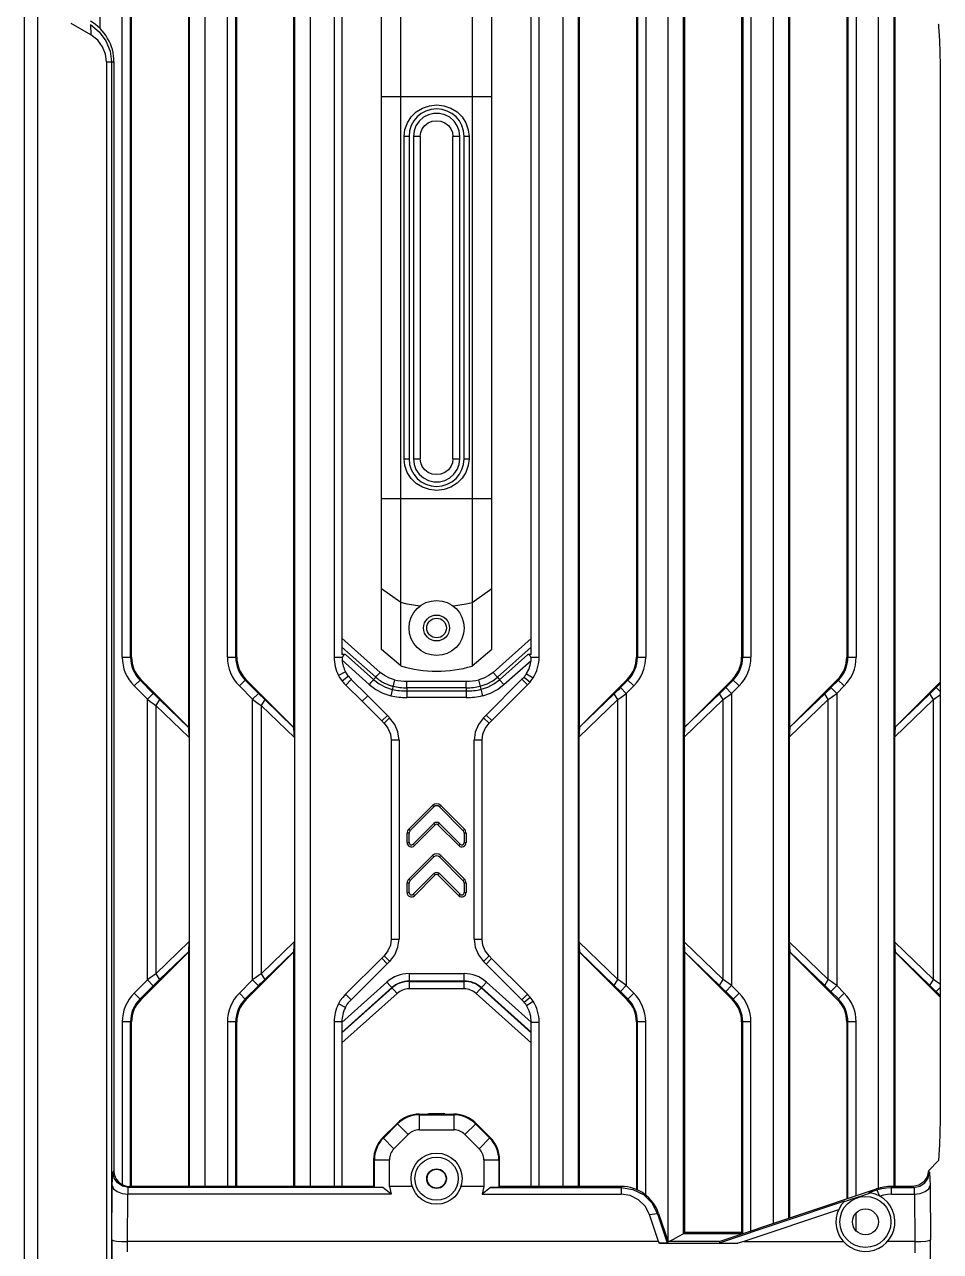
# Model space of a CAD drawing. Header units: millimetres. Extents: x -3132 to 28633, y 682 to 5849.
# Drawn here: x 7383.7 to 7500.1, y 2209.3 to 2365.3 of the extents above; entities that cross this region are included whole.
import ezdxf

# ---------------------------------------------------------------- set-up
doc = ezdxf.new("R2010")
doc.units = ezdxf.units.MM

msp = doc.modelspace()

# ---------------------------------------------------------------- linework, layer by layer
at = {"linetype": 'Continuous'}
for p, q in [((7383.661, 1715.92), (7383.661, 2695.146)), ((7385.328, 2694.142), (7385.328, 1716.924)), ((7393.257, 2364.746), (7393.257, 2450.619)), ((7406.627, 2217.533), (7406.627, 2450.619)), ((7419.997, 2217.533), (7419.997, 2450.619)), ((7404.63, 2217.533), (7404.63, 2449.714)), ((7418, 2217.533), (7418, 2449.714)), ((7452.059, 2428.996), (7452.059, 2217.533)), ((7454.052, 2217.533), (7454.052, 2427.004)), ((7465.429, 2415.626), (7465.429, 2210.533)), ((7467.422, 2211.513), (7467.422, 2413.634)), ((7478.799, 2402.256), (7478.799, 2212.825)), ((7480.792, 2213.492), (7480.792, 2400.264)), ((7492.169, 2388.886), (7492.169, 2217.285)), ((7494.162, 2217.533), (7494.162, 2386.894)), ((7404.488, 2385.119), (7404.488, 2275.947)), ((7417.858, 2385.119), (7417.858, 2275.947)), ((7454.197, 2275.941), (7454.197, 2385.13)), ((7467.567, 2275.941), (7467.567, 2385.13)), ((7480.937, 2275.941), (7480.937, 2385.13)), ((7494.307, 2275.941), (7494.307, 2385.13)), ((7431.492, 2283.707), (7431.492, 2377.359)), ((7440.559, 2377.371), (7440.559, 2283.695)), ((7396.074, 2284.83), (7396.074, 2376.236)), ((7397.128, 2284.83), (7397.128, 2376.236)), ((7397.262, 2284.83), (7397.262, 2376.236)), ((7409.444, 2284.83), (7409.444, 2376.236)), ((7410.498, 2284.83), (7410.498, 2376.236)), ((7410.632, 2284.83), (7410.632, 2376.236)), ((7422.998, 2376.236), (7422.998, 2284.83)), ((7424, 2376.157), (7424, 2285.176)), ((7448.058, 2285.155), (7448.058, 2376.18)), ((7449.058, 2284.83), (7449.058, 2376.226)), ((7461.424, 2376.236), (7461.424, 2284.83)), ((7461.558, 2376.236), (7461.558, 2284.83)), ((7462.612, 2376.236), (7462.612, 2284.83)), ((7474.794, 2376.236), (7474.794, 2284.83)), ((7474.928, 2376.236), (7474.928, 2284.83)), ((7475.982, 2376.236), (7475.982, 2284.83)), ((7488.164, 2376.236), (7488.164, 2284.83)), ((7488.298, 2376.236), (7488.298, 2284.83)), ((7489.352, 2376.236), (7489.352, 2284.83)), ((7429.028, 2285.798), (7429.028, 2375.267)), ((7443.028, 2285.788), (7443.028, 2375.278)), ((7392.08, 2363.957), (7389.58, 2365.4)), ((7392.041, 2365.25), (7392.08, 2363.957)), ((7394.08, 2360.493), (7394.08, 2050.573)), ((7394.08, 2360.493), (7395.028, 2360.493)), ((7394.697, 2360.493), (7394.697, 2050.573)), ((7395.028, 2360.493), (7395.028, 2219.523)), ((7500.064, 2227.807), (7500.064, 2358.265)), ((7443.028, 2356.059), (7429.028, 2356.059)), ((7431.906, 2310.033), (7431.906, 2351.033)), ((7432.528, 2351.033), (7431.906, 2351.033)), ((7432.528, 2351.033), (7432.528, 2310.033)), ((7433.078, 2351.033), (7433.078, 2310.033)), ((7433.943, 2351.033), (7433.078, 2351.033)), ((7433.943, 2351.033), (7433.943, 2310.033)), ((7438.111, 2310.033), (7438.111, 2351.033)), ((7438.978, 2351.033), (7438.111, 2351.033)), ((7438.978, 2310.033), (7438.978, 2351.033)), ((7439.528, 2310.033), (7439.528, 2351.033)), ((7440.149, 2351.033), (7439.528, 2351.033)), ((7440.149, 2351.033), (7440.149, 2310.033)), ((7431.906, 2310.033), (7432.528, 2310.033)), ((7433.078, 2310.033), (7433.943, 2310.033)), ((7438.111, 2310.033), (7438.978, 2310.033)), ((7439.528, 2310.033), (7440.149, 2310.033)), ((7429.028, 2305.007), (7443.028, 2305.007)), ((7431.492, 2291.758), (7429.028, 2293.534)), ((7443.028, 2293.525), (7440.559, 2291.748)), ((7428.842, 2282.894), (7424, 2287.238)), ((7448.058, 2287.214), (7443.221, 2282.888)), ((7424.443, 2285.176), (7424.001, 2285.175)), ((7428.292, 2282.269), (7424.002, 2286.118)), ((7424.443, 2285.176), (7428.019, 2281.968)), ((7431.492, 2283.707), (7429.028, 2285.798)), ((7443.028, 2285.788), (7440.559, 2283.695)), ((7448.058, 2286.098), (7443.771, 2282.263)), ((7444.044, 2281.962), (7447.613, 2285.155)), ((7448.058, 2285.155), (7447.613, 2285.155)), ((7396.074, 2284.83), (7397.262, 2284.83)), ((7409.444, 2284.83), (7410.632, 2284.83)), ((7422.998, 2284.83), (7424.047, 2284.83)), ((7424.017, 2284.441), (7427.468, 2281.344)), ((7444.593, 2281.337), (7448.035, 2284.416)), ((7448.001, 2284.83), (7449.058, 2284.83)), ((7461.424, 2284.83), (7462.612, 2284.83)), ((7474.794, 2284.83), (7475.982, 2284.83)), ((7488.164, 2284.83), (7489.352, 2284.83)), ((7398.434, 2282.001), (7397.594, 2281.161)), ((7404.488, 2275.947), (7398.434, 2282.001)), ((7411.804, 2282.001), (7410.964, 2281.161)), ((7417.858, 2275.947), (7411.804, 2282.001)), ((7424.459, 2282.965), (7423.572, 2282.504)), ((7424.826, 2282.396), (7424.04, 2281.777)), ((7425.176, 2282.008), (7424.486, 2281.283)), ((7427.278, 2279.923), (7425.176, 2282.008)), ((7428.292, 2282.269), (7428.019, 2281.968)), ((7428.292, 2282.269), (7428.438, 2282.437)), ((7428.438, 2282.437), (7428.842, 2282.894)), ((7430.691, 2281.939), (7430.199, 2279.928)), ((7441.884, 2279.931), (7441.388, 2281.941)), ((7446.882, 2282.027), (7442.326, 2277.471)), ((7443.622, 2282.429), (7443.222, 2282.888)), ((7443.771, 2282.263), (7443.622, 2282.429)), ((7443.771, 2282.263), (7444.044, 2281.962)), ((7444.593, 2281.337), (7444.044, 2281.962)), ((7446.882, 2282.027), (7447.583, 2281.314)), ((7447.137, 2282.303), (7447.902, 2281.659)), ((7447.459, 2282.728), (7448.31, 2282.203)), ((7460.252, 2282.001), (7454.197, 2275.941)), ((7461.092, 2281.161), (7460.252, 2282.001)), ((7473.622, 2282.001), (7467.567, 2275.941)), ((7474.462, 2281.161), (7473.622, 2282.001)), ((7486.992, 2282.001), (7480.937, 2275.941)), ((7487.832, 2281.161), (7486.992, 2282.001)), ((7397.594, 2281.161), (7399.282, 2279.474)), ((7400.027, 2280.219), (7398.339, 2281.906)), ((7410.964, 2281.161), (7412.652, 2279.474)), ((7413.397, 2280.219), (7411.709, 2281.906)), ((7424.486, 2281.283), (7426.572, 2279.215)), ((7430.42, 2281.149), (7430.494, 2281.13)), ((7432.246, 2281.764), (7439.811, 2281.764)), ((7432.254, 2280.932), (7432.252, 2280.526)), ((7432.252, 2280.526), (7439.804, 2280.526)), ((7439.802, 2280.932), (7432.254, 2280.932)), ((7439.802, 2280.932), (7439.804, 2280.526)), ((7443.034, 2276.763), (7447.583, 2281.314)), ((7460.347, 2281.906), (7459.397, 2280.956)), ((7459.397, 2280.956), (7460.142, 2280.211)), ((7460.142, 2280.211), (7461.092, 2281.161)), ((7473.717, 2281.906), (7472.767, 2280.956)), ((7472.767, 2280.956), (7473.512, 2280.211)), ((7473.512, 2280.211), (7474.462, 2281.161)), ((7487.087, 2281.906), (7486.137, 2280.956)), ((7486.137, 2280.956), (7486.882, 2280.211)), ((7486.882, 2280.211), (7487.832, 2281.161)), ((7500.064, 2281.703), (7494.307, 2275.941)), ((7500.064, 2281.513), (7499.507, 2280.956)), ((7499.507, 2280.956), (7500.064, 2280.399)), ((7399.282, 2279.474), (7400.027, 2280.219)), ((7399.282, 2243.805), (7399.282, 2279.474)), ((7400.813, 2279.446), (7400.351, 2278.7)), ((7404.523, 2275.863), (7400.813, 2279.446)), ((7412.652, 2279.474), (7413.397, 2280.219)), ((7412.652, 2243.805), (7412.652, 2279.474)), ((7414.183, 2279.446), (7413.721, 2278.7)), ((7417.893, 2275.863), (7414.183, 2279.446)), ((7427.278, 2279.923), (7426.572, 2279.215)), ((7426.572, 2279.215), (7429.069, 2276.713)), ((7429.776, 2277.42), (7427.278, 2279.923)), ((7439.797, 2279.694), (7432.259, 2279.694)), ((7454.112, 2274.647), (7459.073, 2279.438)), ((7458.611, 2280.183), (7454.184, 2275.909)), ((7459.073, 2279.438), (7458.611, 2280.183)), ((7459.073, 2243.841), (7459.073, 2279.438)), ((7460.142, 2280.211), (7460.142, 2243.068)), ((7467.482, 2274.647), (7472.443, 2279.438)), ((7471.981, 2280.183), (7467.554, 2275.909)), ((7472.443, 2279.438), (7471.981, 2280.183)), ((7472.443, 2243.841), (7472.443, 2279.438)), ((7473.512, 2280.211), (7473.512, 2243.068)), ((7480.852, 2274.647), (7485.813, 2279.438)), ((7485.351, 2280.183), (7480.924, 2275.909)), ((7485.813, 2279.438), (7485.351, 2280.183)), ((7485.813, 2243.841), (7485.813, 2279.438)), ((7486.882, 2280.211), (7486.882, 2243.068)), ((7494.222, 2274.647), (7499.183, 2279.438)), ((7498.721, 2280.183), (7494.294, 2275.909)), ((7499.183, 2279.438), (7498.721, 2280.183)), ((7499.183, 2243.841), (7499.183, 2279.438)), ((7400.351, 2278.7), (7400.351, 2244.578)), ((7400.351, 2278.7), (7404.591, 2274.605)), ((7413.721, 2278.7), (7413.721, 2244.578)), ((7413.721, 2278.7), (7417.961, 2274.605)), ((7429.776, 2277.42), (7429.069, 2276.713)), ((7442.326, 2277.471), (7443.034, 2276.763)), ((7404.488, 2275.947), (7404.523, 2275.863)), ((7404.591, 2274.605), (7404.523, 2275.863)), ((7417.858, 2275.947), (7417.893, 2275.863)), ((7417.961, 2274.605), (7417.893, 2275.863)), ((7430.063, 2277.134), (7429.356, 2276.428)), ((7441.985, 2277.132), (7442.694, 2276.426)), ((7454.181, 2275.911), (7454.112, 2274.647)), ((7454.198, 2275.941), (7454.181, 2275.911)), ((7467.551, 2275.911), (7467.482, 2274.647)), ((7467.568, 2275.941), (7467.551, 2275.911)), ((7480.921, 2275.911), (7480.852, 2274.647)), ((7480.938, 2275.941), (7480.921, 2275.911)), ((7494.291, 2275.911), (7494.222, 2274.647)), ((7494.308, 2275.941), (7494.291, 2275.911)), ((7404.591, 2274.605), (7404.591, 2248.674)), ((7417.961, 2274.605), (7417.961, 2248.674)), ((7430.251, 2274.291), (7430.251, 2248.987)), ((7431.252, 2274.291), (7430.252, 2274.291)), ((7431.252, 2274.291), (7431.251, 2248.987)), ((7441.803, 2274.292), (7440.803, 2274.292)), ((7440.803, 2248.988), (7440.803, 2274.292)), ((7441.803, 2248.987), (7441.803, 2274.292)), ((7454.112, 2274.647), (7454.112, 2248.631)), ((7467.482, 2274.647), (7467.482, 2248.631)), ((7480.852, 2274.647), (7480.852, 2248.631)), ((7494.222, 2274.647), (7494.222, 2248.631)), ((7435.498, 2265.977), (7432.498, 2262.977)), ((7432.675, 2262.801), (7435.675, 2265.801)), ((7435.675, 2265.801), (7435.498, 2265.977)), ((7436.558, 2265.977), (7436.382, 2265.801)), ((7436.382, 2265.801), (7439.382, 2262.801)), ((7439.558, 2262.977), (7436.558, 2265.977)), ((7435.675, 2263.679), (7433.04, 2261.045)), ((7433.217, 2260.868), (7435.851, 2263.503)), ((7435.851, 2263.503), (7435.675, 2263.679)), ((7436.382, 2263.679), (7436.205, 2263.503)), ((7436.205, 2263.503), (7438.839, 2260.868)), ((7439.016, 2261.045), (7436.382, 2263.679)), ((7432.528, 2262.447), (7432.278, 2262.447)), ((7432.278, 2261.257), (7432.278, 2262.447)), ((7432.498, 2262.977), (7432.675, 2262.801)), ((7432.528, 2261.257), (7432.528, 2262.447)), ((7439.382, 2262.801), (7439.558, 2262.977)), ((7439.778, 2262.447), (7439.528, 2262.447)), ((7439.528, 2262.447), (7439.528, 2261.257)), ((7439.778, 2262.447), (7439.778, 2261.257)), ((7432.278, 2261.257), (7432.528, 2261.257)), ((7433.04, 2261.045), (7433.217, 2260.868)), ((7438.839, 2260.868), (7439.016, 2261.045)), ((7439.528, 2261.257), (7439.778, 2261.257)), ((7435.498, 2259.614), (7432.498, 2256.614)), ((7432.675, 2256.437), (7435.675, 2259.437)), ((7435.675, 2259.437), (7435.498, 2259.614)), ((7436.558, 2259.614), (7436.382, 2259.437)), ((7436.382, 2259.437), (7439.382, 2256.437)), ((7439.558, 2256.614), (7436.558, 2259.614)), ((7435.675, 2257.315), (7433.04, 2254.681)), ((7433.217, 2254.504), (7435.851, 2257.139)), ((7435.851, 2257.139), (7435.675, 2257.315)), ((7436.382, 2257.315), (7436.205, 2257.139)), ((7436.205, 2257.139), (7438.839, 2254.504)), ((7439.016, 2254.681), (7436.382, 2257.315)), ((7432.528, 2256.083), (7432.278, 2256.083)), ((7432.278, 2254.893), (7432.278, 2256.083)), ((7432.498, 2256.614), (7432.675, 2256.437)), ((7432.528, 2254.893), (7432.528, 2256.083)), ((7439.382, 2256.437), (7439.558, 2256.614)), ((7439.778, 2256.083), (7439.528, 2256.083)), ((7439.528, 2256.083), (7439.528, 2254.893)), ((7439.778, 2256.083), (7439.778, 2254.893)), ((7432.278, 2254.893), (7432.528, 2254.893)), ((7433.04, 2254.681), (7433.217, 2254.504)), ((7438.839, 2254.504), (7439.016, 2254.681)), ((7439.528, 2254.893), (7439.778, 2254.893)), ((7404.591, 2248.674), (7400.351, 2244.578)), ((7404.523, 2247.416), (7404.591, 2248.674)), ((7417.961, 2248.674), (7413.721, 2244.578)), ((7417.893, 2247.416), (7417.961, 2248.674)), ((7430.251, 2248.987), (7431.251, 2248.987)), ((7440.803, 2248.988), (7441.803, 2248.988)), ((7454.112, 2248.631), (7454.181, 2247.363)), ((7459.073, 2243.841), (7454.112, 2248.631)), ((7472.443, 2243.841), (7467.482, 2248.631)), ((7467.482, 2248.631), (7467.551, 2247.363)), ((7485.813, 2243.841), (7480.852, 2248.631)), ((7480.852, 2248.631), (7480.921, 2247.363)), ((7494.222, 2248.631), (7494.291, 2247.363)), ((7499.183, 2243.841), (7494.222, 2248.631)), ((7398.434, 2241.277), (7404.488, 2247.332)), ((7400.813, 2243.833), (7404.523, 2247.416)), ((7404.488, 2247.332), (7404.523, 2247.416)), ((7404.488, 2247.332), (7404.488, 2217.533)), ((7411.804, 2241.277), (7417.858, 2247.332)), ((7414.183, 2243.833), (7417.893, 2247.416)), ((7417.858, 2247.332), (7417.893, 2247.416)), ((7417.858, 2247.332), (7417.858, 2217.533)), ((7429.057, 2246.554), (7424.464, 2241.973)), ((7429.763, 2245.846), (7429.057, 2246.554)), ((7430.069, 2246.15), (7429.361, 2246.856)), ((7441.99, 2246.142), (7442.698, 2246.849)), ((7443.024, 2246.524), (7442.317, 2245.817)), ((7447.568, 2241.981), (7443.024, 2246.524)), ((7454.186, 2247.367), (7458.611, 2243.096)), ((7454.197, 2217.533), (7454.197, 2247.342)), ((7454.197, 2247.342), (7460.252, 2241.277)), ((7467.556, 2247.367), (7471.981, 2243.096)), ((7467.567, 2247.342), (7473.622, 2241.277)), ((7467.567, 2211.665), (7467.567, 2247.342)), ((7480.926, 2247.367), (7485.351, 2243.096)), ((7480.937, 2247.342), (7486.992, 2241.277)), ((7480.937, 2213.541), (7480.937, 2247.342)), ((7494.296, 2247.367), (7498.721, 2243.096)), ((7494.307, 2217.533), (7494.307, 2247.342)), ((7494.307, 2247.342), (7500.064, 2241.576)), ((7400.351, 2244.578), (7400.813, 2243.833)), ((7413.721, 2244.578), (7414.183, 2243.833)), ((7425.165, 2241.26), (7429.763, 2245.846)), ((7432.527, 2244.601), (7439.536, 2244.601)), ((7432.527, 2244.601), (7432.527, 2242.66)), ((7439.536, 2242.66), (7439.536, 2244.601)), ((7442.317, 2245.817), (7446.871, 2241.263)), ((7399.282, 2243.805), (7397.594, 2242.117)), ((7398.339, 2241.372), (7400.027, 2243.06)), ((7400.027, 2243.06), (7399.282, 2243.805)), ((7412.652, 2243.805), (7410.964, 2242.117)), ((7411.709, 2241.372), (7413.397, 2243.06)), ((7413.397, 2243.06), (7412.652, 2243.805)), ((7429.708, 2243.522), (7423.998, 2238.399)), ((7431.005, 2242.077), (7429.708, 2243.522)), ((7439.536, 2243.653), (7432.527, 2243.653)), ((7432.527, 2243.609), (7439.536, 2243.609)), ((7442.35, 2243.526), (7441.056, 2242.079)), ((7448.058, 2238.429), (7442.35, 2243.526)), ((7458.611, 2243.096), (7459.073, 2243.841)), ((7460.142, 2243.068), (7459.397, 2242.323)), ((7461.092, 2242.117), (7460.142, 2243.068)), ((7471.981, 2243.096), (7472.443, 2243.841)), ((7473.512, 2243.068), (7472.767, 2242.323)), ((7474.462, 2242.117), (7473.512, 2243.068)), ((7485.351, 2243.096), (7485.813, 2243.841)), ((7486.882, 2243.068), (7486.137, 2242.323)), ((7487.832, 2242.117), (7486.882, 2243.068)), ((7498.721, 2243.096), (7499.183, 2243.841)), ((7397.594, 2242.117), (7398.434, 2241.277)), ((7410.964, 2242.117), (7411.804, 2241.277)), ((7430.342, 2242.816), (7423.998, 2237.124)), ((7423.998, 2237.065), (7430.371, 2242.783)), ((7423.998, 2235.79), (7431.005, 2242.077)), ((7425.165, 2241.26), (7424.464, 2241.973)), ((7439.536, 2242.66), (7432.527, 2242.66)), ((7441.056, 2242.079), (7448.058, 2235.815)), ((7441.688, 2242.787), (7448.058, 2237.088)), ((7448.058, 2237.148), (7441.718, 2242.819)), ((7446.871, 2241.263), (7447.568, 2241.981)), ((7447.138, 2240.975), (7447.904, 2241.617)), ((7460.347, 2241.372), (7459.397, 2242.323)), ((7460.252, 2241.277), (7461.092, 2242.117)), ((7473.717, 2241.372), (7472.767, 2242.323)), ((7473.622, 2241.277), (7474.462, 2242.117)), ((7487.087, 2241.372), (7486.137, 2242.323)), ((7486.992, 2241.277), (7487.832, 2242.117)), ((7500.064, 2242.88), (7499.507, 2242.323)), ((7500.064, 2241.765), (7499.507, 2242.323)), ((7424.445, 2240.287), (7423.553, 2240.739)), ((7447.46, 2240.549), (7448.306, 2241.084)), ((7397.262, 2238.449), (7396.074, 2238.449)), ((7396.074, 2238.449), (7396.074, 2217.778)), ((7397.128, 2217.533), (7397.128, 2238.449)), ((7397.262, 2217.533), (7397.262, 2238.449)), ((7410.632, 2238.449), (7409.444, 2238.449)), ((7409.444, 2238.449), (7409.444, 2217.533)), ((7410.498, 2217.533), (7410.498, 2238.449)), ((7410.632, 2217.533), (7410.632, 2238.449)), ((7423.998, 2238.449), (7422.998, 2238.449)), ((7422.998, 2238.449), (7422.998, 2217.533)), ((7423.998, 2238.449), (7423.998, 2217.533)), ((7448.058, 2238.429), (7449.058, 2238.439)), ((7448.058, 2217.533), (7448.058, 2238.429)), ((7449.058, 2217.533), (7449.058, 2238.435)), ((7462.612, 2238.449), (7461.424, 2238.449)), ((7461.424, 2238.449), (7461.424, 2217.095)), ((7461.558, 2217.027), (7461.558, 2238.449)), ((7462.612, 2216.401), (7462.612, 2238.449)), ((7475.982, 2238.449), (7474.794, 2238.449)), ((7474.794, 2238.449), (7474.794, 2211.665)), ((7474.928, 2211.531), (7474.928, 2238.449)), ((7475.982, 2211.883), (7475.982, 2238.449)), ((7489.352, 2238.449), (7488.164, 2238.449)), ((7488.164, 2238.449), (7488.164, 2215.959)), ((7488.298, 2216.004), (7488.298, 2238.449)), ((7489.352, 2216.356), (7489.352, 2238.449)), ((7433.835, 2226.733), (7434.006, 2226.733)), ((7433.835, 2224.733), (7433.835, 2226.733)), ((7433.835, 2226.642), (7438.221, 2226.642)), ((7434.998, 2226.765), (7435.093, 2226.803)), ((7435.093, 2226.803), (7436.963, 2226.803)), ((7437.061, 2226.764), (7436.963, 2226.803)), ((7438.05, 2226.733), (7438.221, 2226.733)), ((7438.221, 2226.733), (7438.221, 2224.733)), ((7429.2, 2223.754), (7431.007, 2225.561)), ((7429.264, 2223.691), (7431.071, 2225.497)), ((7431.007, 2225.561), (7432.421, 2224.147)), ((7433.835, 2224.733), (7438.221, 2224.733)), ((7439.636, 2224.147), (7441.05, 2225.561)), ((7440.986, 2225.497), (7442.793, 2223.691)), ((7441.05, 2225.561), (7442.857, 2223.754)), ((7430.614, 2222.34), (7429.2, 2223.754)), ((7432.421, 2224.147), (7430.614, 2222.34)), ((7441.442, 2222.34), (7439.636, 2224.147)), ((7442.857, 2223.754), (7441.442, 2222.34)), ((7428.028, 2220.926), (7430.028, 2220.926)), ((7428.028, 2220.926), (7428.028, 2217.533)), ((7428.119, 2217.442), (7428.119, 2220.926)), ((7430.028, 2217.533), (7430.028, 2220.926)), ((7442.028, 2220.926), (7444.028, 2220.926)), ((7442.028, 2220.926), (7442.028, 2217.533)), ((7443.938, 2220.926), (7443.938, 2217.442)), ((7444.028, 2217.533), (7444.028, 2220.926)), ((7498.527, 2219.532), (7499.819, 2220.824)), ((7394.803, 2217.661), (7394.877, 2219.372)), ((7395.028, 2219.523), (7394.877, 2219.372)), ((7498.678, 2219.372), (7498.527, 2219.528)), ((7498.678, 2219.372), (7498.751, 2217.661)), ((7394.752, 2210.744), (7394.803, 2217.661)), ((7396.743, 2210.533), (7396.788, 2216.555)), ((7430.238, 2216.555), (7396.788, 2216.555)), ((7396.812, 2216.555), (7396.849, 2217.405)), ((7429.186, 2217.405), (7396.849, 2217.405)), ((7396.89, 2217.405), (7397.018, 2217.533)), ((7428.028, 2217.533), (7397.018, 2217.533)), ((7428.028, 2217.533), (7428.119, 2217.442)), ((7430.238, 2216.555), (7429.186, 2217.405)), ((7432.936, 2217.533), (7430.028, 2217.533)), ((7430.028, 2217.533), (7430.238, 2216.555)), ((7442.028, 2217.533), (7439.12, 2217.533)), ((7442.028, 2217.533), (7441.819, 2216.555)), ((7442.87, 2217.405), (7441.819, 2216.555)), ((7441.819, 2216.555), (7459.499, 2216.555)), ((7443.938, 2217.442), (7442.87, 2217.405)), ((7442.87, 2217.405), (7459.499, 2217.405)), ((7444.028, 2217.533), (7443.938, 2217.442)), ((7459.499, 2217.533), (7444.028, 2217.533)), ((7459.499, 2217.533), (7459.499, 2216.555)), ((7471.948, 2210.533), (7491.943, 2217.223)), ((7490.5, 2216.476), (7490.15, 2216.358)), ((7490.787, 2216.575), (7490.5, 2216.476)), ((7490.907, 2216.617), (7490.787, 2216.575)), ((7490.967, 2216.757), (7491.984, 2217.1)), ((7491.943, 2217.223), (7491.984, 2217.1)), ((7491.994, 2217.103), (7492.33, 2216.322)), ((7496.537, 2217.533), (7493.846, 2217.533)), ((7493.846, 2216.555), (7493.846, 2217.533)), ((7493.846, 2217.405), (7496.664, 2217.405)), ((7493.846, 2216.555), (7496.742, 2216.555)), ((7496.537, 2217.533), (7496.664, 2217.405)), ((7496.706, 2217.405), (7496.742, 2216.555)), ((7496.767, 2216.555), (7496.812, 2210.533)), ((7498.751, 2217.661), (7498.803, 2210.744)), ((7471.978, 2210.351), (7487.923, 2215.73)), ((7488.815, 2215.912), (7488.47, 2215.797)), ((7489.243, 2216.055), (7488.815, 2215.912)), ((7490.15, 2216.358), (7489.243, 2216.055)), ((7463.067, 2213.986), (7464.091, 2214.102)), ((7464.223, 2210.533), (7463.067, 2213.986)), ((7464.101, 2214.073), (7464.241, 2214.119)), ((7464.101, 2214.073), (7465.314, 2210.357)), ((7464.241, 2214.119), (7465.441, 2210.533)), ((7487.102, 2214.558), (7475.072, 2210.533)), ((7489.352, 2211.914), (7489.352, 2214.15)), ((7394.752, 2210.744), (7394.752, 2208.033)), ((7464.223, 2210.533), (7396.741, 2210.533)), ((7396.741, 2209.242), (7396.741, 2210.533)), ((7464.339, 2210.323), (7464.223, 2210.533)), ((7465.314, 2210.357), (7464.339, 2210.323)), ((7464.339, 2210.323), (7474.308, 2210.323)), ((7465.441, 2210.533), (7465.314, 2210.357)), ((7471.948, 2210.533), (7465.441, 2210.533)), ((7467.426, 2211.512), (7466.773, 2211.159)), ((7467.425, 2211.519), (7467.47, 2211.568)), ((7474.9, 2211.521), (7467.425, 2211.519)), ((7467.47, 2211.568), (7467.568, 2211.665)), ((7474.794, 2211.665), (7467.567, 2211.665)), ((7471.948, 2210.533), (7471.978, 2210.351)), ((7471.978, 2210.351), (7474.308, 2210.323)), ((7475.072, 2210.533), (7474.308, 2210.323)), ((7474.928, 2211.531), (7474.794, 2211.665)), ((7475.072, 2210.533), (7487.733, 2210.533)), ((7496.813, 2210.533), (7493.323, 2210.533)), ((7496.813, 2210.533), (7496.813, 2209.11)), ((7498.803, 2208.182), (7498.803, 2210.744))]:
    msp.add_line(p, q, dxfattribs=at)
for points in [[(7392.041, 2365.25), (7393.163, 2364.34), (7394.011, 2363.176), (7394.527, 2361.86), (7394.697, 2360.493)], [(7499.906, 2364.445), (7499.878, 2364.905), (7499.849, 2365.194), (7499.82, 2365.313)], [(7394.08, 2360.493), (7393.953, 2361.495), (7393.579, 2362.432), (7392.959, 2363.271), (7392.08, 2363.957)], [(7500.064, 2358.265), (7500.054, 2360.034), (7500.024, 2361.718), (7499.974, 2363.171), (7499.906, 2364.445)], [(7431.906, 2351.033), (7432.002, 2351.893), (7432.311, 2352.76), (7432.797, 2353.517), (7433.446, 2354.151), (7434.237, 2354.635), (7435.108, 2354.932), (7436.046, 2355.033)], [(7438.978, 2351.033), (7438.896, 2351.726), (7438.645, 2352.393), (7438.241, 2352.984), (7437.705, 2353.46), (7437.074, 2353.791), (7436.383, 2353.961), (7435.673, 2353.962), (7434.983, 2353.791), (7434.35, 2353.459), (7433.816, 2352.984), (7433.411, 2352.393), (7433.161, 2351.726), (7433.078, 2351.033)], [(7436.046, 2355.033), (7436.968, 2354.927), (7437.835, 2354.628), (7438.624, 2354.139), (7439.272, 2353.499), (7439.754, 2352.74), (7440.056, 2351.877), (7440.149, 2351.033)], [(7433.943, 2351.033), (7434.008, 2351.524), (7434.208, 2352.002), (7434.534, 2352.421), (7434.969, 2352.75), (7435.48, 2352.958), (7436.027, 2353.029), (7436.576, 2352.958), (7437.087, 2352.749), (7437.521, 2352.421), (7437.847, 2352.001), (7438.047, 2351.524), (7438.111, 2351.033)], [(7436.046, 2306.033), (7435.117, 2306.132), (7434.243, 2306.428), (7433.446, 2306.915), (7432.792, 2307.555), (7432.306, 2308.317), (7432, 2309.184), (7431.906, 2310.033)], [(7433.078, 2310.033), (7433.161, 2309.339), (7433.411, 2308.671), (7433.817, 2308.08), (7434.353, 2307.605), (7434.987, 2307.273), (7435.676, 2307.104), (7436.381, 2307.104), (7437.071, 2307.273), (7437.703, 2307.605), (7438.239, 2308.08), (7438.645, 2308.671), (7438.895, 2309.339), (7438.978, 2310.033)], [(7438.111, 2310.033), (7438.047, 2309.542), (7437.847, 2309.065), (7437.521, 2308.645), (7437.088, 2308.317), (7436.578, 2308.108), (7436.025, 2308.037), (7435.476, 2308.109), (7434.966, 2308.318), (7434.532, 2308.646), (7434.206, 2309.066), (7434.008, 2309.543), (7433.943, 2310.033)], [(7440.149, 2310.033), (7440.054, 2309.178), (7439.748, 2308.315), (7439.268, 2307.561), (7438.626, 2306.928), (7437.842, 2306.442), (7436.978, 2306.141), (7436.046, 2306.033)], [(7433.9, 2291.311), (7433.09, 2291.425), (7432.287, 2291.574), (7431.492, 2291.758)], [(7440.559, 2291.748), (7439.768, 2291.566), (7438.968, 2291.419), (7438.161, 2291.308)], [(7424.441, 2285.176), (7424.27, 2285.135), (7424.137, 2285.016), (7424.047, 2284.83)], [(7448.001, 2284.83), (7447.907, 2285.01), (7447.775, 2285.119), (7447.613, 2285.155)], [(7424.047, 2284.83), (7424.021, 2284.712), (7424.011, 2284.582), (7424.017, 2284.441)], [(7447.459, 2282.729), (7447.736, 2283.26), (7447.929, 2283.827), (7448.035, 2284.416)], [(7448.035, 2284.416), (7448.042, 2284.567), (7448.031, 2284.706), (7448.001, 2284.83)], [(7423.572, 2282.504), (7423.709, 2282.258), (7423.865, 2282.016), (7424.04, 2281.777)], [(7424.826, 2282.396), (7424.688, 2282.583), (7424.566, 2282.773), (7424.459, 2282.965)], [(7428.019, 2281.968), (7427.872, 2281.8), (7427.682, 2281.585), (7427.468, 2281.344)], [(7428.019, 2281.968), (7428.744, 2281.433), (7429.545, 2281.019), (7430.397, 2280.736)], [(7428.292, 2282.269), (7428.502, 2282.104), (7428.688, 2281.961), (7428.857, 2281.841), (7429.015, 2281.742), (7429.161, 2281.658), (7429.295, 2281.586), (7429.418, 2281.524), (7429.532, 2281.469), (7429.636, 2281.422), (7429.733, 2281.38), (7429.822, 2281.344), (7429.905, 2281.312), (7429.981, 2281.284), (7430.052, 2281.26), (7430.118, 2281.238), (7430.178, 2281.218), (7430.234, 2281.201), (7430.286, 2281.186), (7430.334, 2281.172), (7430.379, 2281.16), (7430.42, 2281.149)], [(7430.691, 2281.939), (7430.024, 2282.161), (7429.401, 2282.483), (7428.842, 2282.894)], [(7443.221, 2282.888), (7442.671, 2282.484), (7442.053, 2282.164), (7441.388, 2281.941)], [(7441.587, 2281.133), (7442.436, 2281.423), (7443.163, 2281.811), (7443.771, 2282.263)], [(7441.684, 2280.739), (7442.526, 2281.019), (7443.317, 2281.427), (7444.044, 2281.962)], [(7447.137, 2282.303), (7447.054, 2282.207), (7446.969, 2282.114), (7446.882, 2282.027)], [(7447.137, 2282.303), (7447.185, 2282.36), (7447.228, 2282.413), (7447.268, 2282.463), (7447.304, 2282.509), (7447.336, 2282.553), (7447.366, 2282.593), (7447.392, 2282.631), (7447.416, 2282.666), (7447.437, 2282.699), (7447.459, 2282.729)], [(7447.902, 2281.659), (7448.05, 2281.84), (7448.186, 2282.021), (7448.31, 2282.203)], [(7427.468, 2281.344), (7428.298, 2280.731), (7429.215, 2280.255), (7430.199, 2279.928)], [(7432.254, 2280.932), (7432.254, 2281.155), (7432.246, 2281.764)], [(7432.252, 2280.526), (7432.252, 2280.303), (7432.259, 2279.694)], [(7439.804, 2280.526), (7439.801, 2280.303), (7439.797, 2279.694)], [(7439.802, 2280.932), (7439.806, 2281.155), (7439.808, 2281.442), (7439.811, 2281.764)], [(7441.884, 2279.931), (7442.862, 2280.258), (7443.772, 2280.73), (7444.593, 2281.337)], [(7447.583, 2281.314), (7447.692, 2281.424), (7447.798, 2281.539), (7447.902, 2281.659)], [(7459.397, 2280.956), (7459.127, 2280.688), (7458.865, 2280.43), (7458.611, 2280.183)], [(7472.767, 2280.956), (7472.497, 2280.688), (7472.235, 2280.43), (7471.981, 2280.183)], [(7486.137, 2280.956), (7485.867, 2280.688), (7485.605, 2280.43), (7485.351, 2280.183)], [(7499.507, 2280.956), (7499.237, 2280.688), (7498.975, 2280.43), (7498.721, 2280.183)], [(7399.282, 2279.474), (7399.644, 2279.208), (7400.001, 2278.951), (7400.351, 2278.7)], [(7400.813, 2279.446), (7400.559, 2279.693), (7400.296, 2279.95), (7400.027, 2280.219)], [(7412.652, 2279.474), (7413.014, 2279.208), (7413.371, 2278.951), (7413.721, 2278.7)], [(7414.183, 2279.446), (7413.929, 2279.693), (7413.666, 2279.95), (7413.397, 2280.219)], [(7459.073, 2279.438), (7459.423, 2279.688), (7459.78, 2279.946), (7460.142, 2280.211)], [(7472.443, 2279.438), (7472.793, 2279.688), (7473.15, 2279.946), (7473.512, 2280.211)], [(7485.813, 2279.438), (7486.163, 2279.688), (7486.52, 2279.946), (7486.882, 2280.211)], [(7499.183, 2279.438), (7499.533, 2279.688), (7499.89, 2279.946), (7500.064, 2280.074)], [(7429.356, 2276.428), (7429.851, 2275.779), (7430.15, 2275.054), (7430.251, 2274.291)], [(7431.251, 2274.291), (7431.116, 2275.313), (7430.717, 2276.279), (7430.063, 2277.134)], [(7441.985, 2277.132), (7441.335, 2276.276), (7440.937, 2275.311), (7440.803, 2274.291)], [(7441.803, 2274.292), (7441.904, 2275.054), (7442.202, 2275.778), (7442.694, 2276.426)], [(7430.251, 2248.987), (7430.151, 2248.226), (7429.852, 2247.503), (7429.361, 2246.856)], [(7430.069, 2246.15), (7430.719, 2247.004), (7431.117, 2247.968), (7431.251, 2248.987)], [(7440.803, 2248.988), (7440.938, 2247.965), (7441.337, 2246.999), (7441.99, 2246.142)], [(7442.698, 2246.849), (7442.203, 2247.498), (7441.904, 2248.224), (7441.803, 2248.987)], [(7454.192, 2247.338), (7454.189, 2247.348), (7454.189, 2247.357), (7454.186, 2247.367)], [(7467.562, 2247.338), (7467.559, 2247.348), (7467.559, 2247.357), (7467.556, 2247.367)], [(7480.932, 2247.338), (7480.929, 2247.348), (7480.929, 2247.357), (7480.926, 2247.367)], [(7494.302, 2247.338), (7494.299, 2247.348), (7494.299, 2247.357), (7494.296, 2247.367)], [(7400.351, 2244.578), (7400.001, 2244.328), (7399.644, 2244.07), (7399.282, 2243.805)], [(7413.721, 2244.578), (7413.371, 2244.328), (7413.014, 2244.07), (7412.652, 2243.805)], [(7400.027, 2243.06), (7400.297, 2243.329), (7400.559, 2243.586), (7400.813, 2243.833)], [(7413.397, 2243.06), (7413.667, 2243.329), (7413.929, 2243.586), (7414.183, 2243.833)], [(7458.611, 2243.096), (7458.865, 2242.849), (7459.128, 2242.591), (7459.397, 2242.323)], [(7460.142, 2243.068), (7459.78, 2243.333), (7459.423, 2243.591), (7459.073, 2243.841)], [(7471.981, 2243.096), (7472.235, 2242.849), (7472.498, 2242.591), (7472.767, 2242.323)], [(7473.512, 2243.068), (7473.15, 2243.333), (7472.793, 2243.591), (7472.443, 2243.841)], [(7485.351, 2243.096), (7485.605, 2242.849), (7485.868, 2242.591), (7486.137, 2242.323)], [(7486.882, 2243.068), (7486.52, 2243.333), (7486.163, 2243.591), (7485.813, 2243.841)], [(7498.721, 2243.096), (7498.975, 2242.849), (7499.238, 2242.591), (7499.507, 2242.323)], [(7500.064, 2243.205), (7499.89, 2243.333), (7499.533, 2243.591), (7499.183, 2243.841)], [(7424.464, 2241.973), (7424.099, 2241.575), (7423.794, 2241.159), (7423.553, 2240.738)], [(7447.904, 2241.617), (7447.794, 2241.745), (7447.682, 2241.866), (7447.568, 2241.981)], [(7448.305, 2241.084), (7448.183, 2241.263), (7448.05, 2241.439), (7447.904, 2241.617)], [(7424.445, 2240.287), (7424.636, 2240.619), (7424.876, 2240.946), (7425.165, 2241.26)], [(7446.871, 2241.263), (7446.962, 2241.172), (7447.051, 2241.076), (7447.138, 2240.975)], [(7447.459, 2240.549), (7447.361, 2240.693), (7447.256, 2240.831), (7447.138, 2240.975)], [(7448.058, 2238.429), (7447.992, 2239.171), (7447.791, 2239.883), (7447.459, 2240.549)], [(7499.9, 2221.57), (7499.971, 2222.829), (7500.023, 2224.339), (7500.054, 2226.047), (7500.064, 2227.807)], [(7437.061, 2226.764), (7437.231, 2226.748), (7437.588, 2226.737), (7438.05, 2226.733)], [(7498.529, 2219.535), (7498.375, 2218.761), (7497.944, 2218.115), (7497.298, 2217.684), (7496.537, 2217.533)], [(7396.849, 2217.406), (7396.112, 2217.562), (7395.48, 2217.98), (7395.043, 2218.609), (7394.877, 2219.372)], [(7496.664, 2217.405), (7497.443, 2217.562), (7498.075, 2217.98), (7498.512, 2218.609), (7498.678, 2219.372)], [(7394.803, 2217.661), (7394.978, 2217.238), (7395.425, 2216.882), (7396.064, 2216.645), (7396.812, 2216.556)], [(7459.499, 2217.405), (7460.981, 2217.173), (7462.323, 2216.497), (7463.395, 2215.439), (7464.101, 2214.073)], [(7463.067, 2213.986), (7462.523, 2215.032), (7461.685, 2215.855), (7460.642, 2216.377), (7459.499, 2216.555)], [(7491.189, 2216.724), (7491.183, 2216.719), (7491.15, 2216.705), (7491.09, 2216.682), (7491.008, 2216.653), (7490.907, 2216.617)], [(7491.984, 2217.1), (7492.596, 2217.27), (7493.218, 2217.371), (7493.846, 2217.405)], [(7493.846, 2216.555), (7493.338, 2216.528), (7492.836, 2216.447), (7492.346, 2216.313)], [(7496.742, 2216.556), (7497.498, 2216.647), (7498.129, 2216.882), (7498.573, 2217.234), (7498.751, 2217.661)], [(7488.069, 2215.667), (7487.966, 2215.635), (7487.883, 2215.609), (7487.822, 2215.592), (7487.787, 2215.583), (7487.779, 2215.583)], [(7488.47, 2215.797), (7488.188, 2215.705), (7488.069, 2215.667)], [(7394.752, 2210.744), (7394.923, 2210.665), (7395.36, 2210.597), (7395.998, 2210.551), (7396.743, 2210.533)], [(7466.773, 2211.159), (7466.108, 2210.805), (7465.593, 2210.533)], [(7496.812, 2210.533), (7497.558, 2210.551), (7498.195, 2210.597), (7498.631, 2210.665), (7498.803, 2210.744)]]:
    msp.add_lwpolyline(points, dxfattribs=at)
for centre, radius in [((7436.028, 2288.533), 3.5), ((7436.028, 2288.533), 1.65), ((7436.028, 2288.533), 1.25), ((7436.028, 2218.533), 3.25), ((7436.028, 2218.533), 2.75), ((7436.028, 2218.533), 1.25), ((7436.028, 2218.533), 1.2), ((7490.528, 2213.033), 3.25), ((7490.528, 2213.033), 1.65)]:
    msp.add_circle(centre, radius, dxfattribs=at)
for centre, radius, start, end in [((7389.028, 2360.493), 6, 0, 60), ((7436.028, 2351.033), 3.5, 0.00002, 180.00002), ((7436.028, 2310.033), 3.5, 180.00002, 0), ((7401.262, 2284.83), 5.188, 180.00001, 225), ((7401.262, 2284.83), 4.134, 180, 225), ((7401.262, 2284.83), 4, 180.00001, 225), ((7414.632, 2284.83), 5.188, 180.00001, 225), ((7414.632, 2284.83), 4.134, 180, 225), ((7414.632, 2284.83), 4, 180.00001, 225), ((7427.998, 2284.83), 5, 180.00002, 207.71825), ((7427.998, 2284.83), 4, 185.58183, 207.78568), ((7444.058, 2284.83), 4.998, 328.28646, 0.00762), ((7457.424, 2284.83), 4, 314.99932, 0), ((7457.424, 2284.83), 4.134, 315, 0), ((7457.424, 2284.83), 5.188, 315, 360), ((7470.794, 2284.83), 4, 314.99932, 0), ((7470.794, 2284.83), 4.134, 315, 0), ((7470.794, 2284.83), 5.188, 315, 360), ((7484.164, 2284.83), 4, 314.99932, 0), ((7484.164, 2284.83), 4.134, 315, 0), ((7484.164, 2284.83), 5.188, 315, 360), ((7427.912, 2284.823), 3.926, 218.18979, 225.81563), ((7432.143, 2287.869), 6.105, 256.24513, 270.96986), ((7439.922, 2287.874), 6.111, 268.95345, 283.87387), ((7427.912, 2284.823), 4.926, 218.19037, 225.93408), ((7432.143, 2287.869), 7.343, 256.2454, 270.85433), ((7432.143, 2287.869), 6.937, 256.2454, 270.91771), ((7439.922, 2287.874), 6.943, 269.00943, 283.87321), ((7439.922, 2287.874), 7.349, 269.0774, 283.87321), ((7432.143, 2287.869), 8.175, 256.24562, 270.81432), ((7439.922, 2287.874), 8.181, 269.12028, 283.87341), ((7485.362, 2333.152), 78.714, 225.07549, 225.37047), ((7386.532, 2333.261), 78.902, 314.65299, 315.00212), ((7485.362, 2333.152), 79.714, 225.07472, 225.36551), ((7386.532, 2333.261), 79.902, 314.65883, 315.00212), ((7436.028, 2265.447), 0.75, 45.00003, 134.99998), ((7436.028, 2265.447), 0.5, 45.00005, 134.99998), ((7436.028, 2263.326), 0.5, 44.99999, 134.99998), ((7436.028, 2263.326), 0.25, 44.99997, 134.99998), ((7433.028, 2262.447), 0.75, 135, 179.99994), ((7433.028, 2262.447), 0.5, 135, 179.99995), ((7439.028, 2262.447), 0.5, 0, 44.99999), ((7439.028, 2262.447), 0.75, 0, 44.99999), ((7432.828, 2261.257), 0.55, 180.00004, 315), ((7432.828, 2261.257), 0.3, 180.00002, 315), ((7439.228, 2261.257), 0.55, 225.00013, 0), ((7439.228, 2261.257), 0.3, 225.00005, 0), ((7436.028, 2259.083), 0.75, 45.00003, 134.99998), ((7436.028, 2259.083), 0.5, 45.00005, 134.99998), ((7436.028, 2256.962), 0.5, 44.99999, 134.99998), ((7436.028, 2256.962), 0.25, 44.99997, 134.99998), ((7433.028, 2256.083), 0.75, 135, 179.99994), ((7433.028, 2256.083), 0.5, 135, 179.99995), ((7439.028, 2256.083), 0.5, 0, 44.99999), ((7439.028, 2256.083), 0.75, 0, 44.99999), ((7432.828, 2254.893), 0.55, 180.00004, 315), ((7432.828, 2254.893), 0.3, 180.00002, 315), ((7439.228, 2254.893), 0.55, 225.00013, 0), ((7439.228, 2254.893), 0.3, 225.00005, 0), ((7485.326, 2190.138), 79.68, 134.61732, 134.92528), ((7485.326, 2190.138), 78.68, 134.61137, 134.92528), ((7386.508, 2190.01), 78.925, 44.99933, 45.33387), ((7386.508, 2190.01), 79.925, 44.99933, 45.3289), ((7432.527, 2240.381), 4.221, 90, 131.89966), ((7439.536, 2240.381), 4.221, 48.18708, 90), ((7432.527, 2240.381), 3.272, 90, 131.89966), ((7432.527, 2240.381), 3.228, 90, 131.89966), ((7439.536, 2240.381), 3.272, 48.18708, 90), ((7439.536, 2240.381), 3.228, 48.18708, 90), ((7401.262, 2238.449), 5.188, 135, 180), ((7401.262, 2238.449), 4.134, 135, 180), ((7414.632, 2238.449), 5.188, 135, 180), ((7414.632, 2238.449), 4.134, 135, 180), ((7432.527, 2240.381), 2.279, 90, 131.89966), ((7439.536, 2240.381), 2.279, 48.18708, 90), ((7457.424, 2238.449), 4.134, 0.00001, 44.99999), ((7457.424, 2238.449), 5.188, 0.00001, 44.99999), ((7470.794, 2238.449), 4.134, 0.00001, 44.99999), ((7470.794, 2238.449), 5.188, 0.00001, 44.99999), ((7484.164, 2238.449), 4.134, 0.00001, 44.99999), ((7484.164, 2238.449), 5.188, 0.00001, 44.99999), ((7401.262, 2238.449), 4, 135, 180), ((7414.632, 2238.449), 4, 135, 180), ((7427.998, 2238.449), 5, 152.75191, 180), ((7427.998, 2238.449), 4, 152.65263, 179.99999), ((7444.058, 2238.449), 4.999, 359.84083, 31.81758), ((7457.424, 2238.449), 4, 0, 45.00069), ((7470.794, 2238.449), 4, 0, 45.00069), ((7484.164, 2238.449), 4, 0, 45.00069), ((7433.835, 2222.733), 4, 90, 135), ((7433.835, 2222.733), 3.91, 90, 135), ((7438.221, 2222.733), 4, 45, 90), ((7438.221, 2222.733), 3.91, 45, 90), ((7433.835, 2222.733), 2, 90, 135), ((7438.221, 2222.733), 2, 45, 90), ((7432.028, 2220.926), 4, 135, 180), ((7432.028, 2220.926), 3.91, 135, 180), ((7440.028, 2220.926), 3.91, 0, 45), ((7440.028, 2220.926), 4, 0, 45), ((7432.028, 2220.926), 2, 135, 180), ((7440.028, 2220.926), 2, 0, 45), ((7459.499, 2212.533), 5, 18.5, 90), ((7490.528, 2213.033), 3.75, 134.01067, 79.84309), ((7493.846, 2211.533), 6, 90, 108.5)]:
    msp.add_arc(centre, radius, start, end, dxfattribs=at)
for centre, major_axis, ratio, start_param, end_param in [((7436.046, 2301.483), (0, -18.45), 0.92139, -0.2711698, 0.2686962), ((7434.006, 2226.768), (0.996, 0), 0.0349208, 4.712389, 6.1959188), ((7499.819, 2229.31), (0.005, 8.488), 0.0246777, 3.1662954, 3.5647215), ((7397.02, 2219.525), (1.41, 1.41), 0.9987828, 2.3568035, 3.9263818)]:
    msp.add_ellipse(centre, major_axis=major_axis, ratio=ratio, start_param=start_param, end_param=end_param, dxfattribs=at)

doc.saveas('drawing.dxf')
